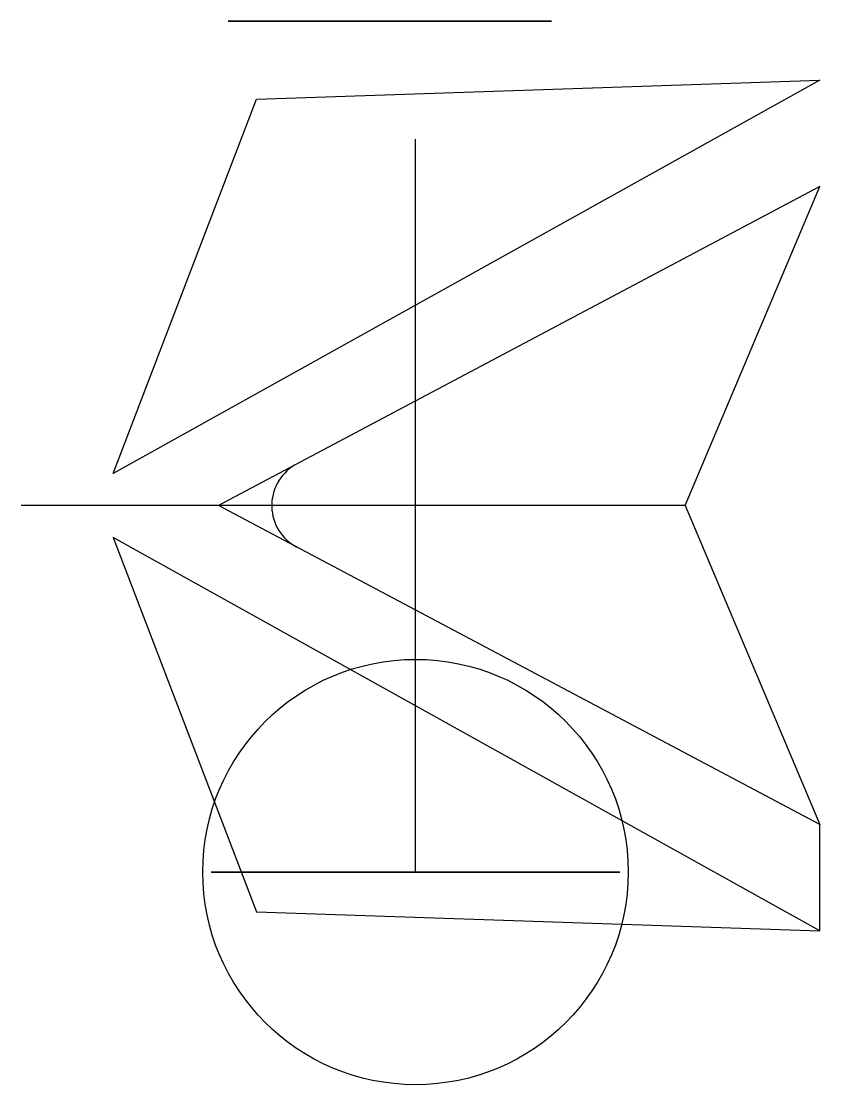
# Model space of a CAD drawing. Header units: centimetres. Extents: x -1.85 to 1.9, y -1 to 4.
import ezdxf

# ---------------------------------------------------------------- set-up
doc = ezdxf.new("R2010")
doc.units = ezdxf.units.CM
doc.header["$MEASUREMENT"] = 0
for name, color, linetype in [('fingurspelka v2_side sketch', 7, 'Continuous'), ('fingurspelka v2_Sketch1', 7, 'Continuous'), ('lengri_spelka_Sketch1', 7, 'Continuous'), ('lengri_spelka_Sketch2', 7, 'Continuous')]:
    doc.layers.add(name, color=color, linetype=linetype)

# ---------------------------------------------------------------- blocks, each defined once
blk = doc.blocks.new('lengri_spelka')
at = {"layer": 'lengri_spelka_Sketch1'}
for p, q in [((-0.8, 0, 0), (0.8, 0, 0)), ((0, 0, 0.8), (0, 0, -0.8))]:
    blk.add_line(p, q, dxfattribs=at)
at = {"layer": 'lengri_spelka_Sketch1', "extrusion": (0, 1, 0)}
blk.add_circle((0, 0), 0.96, dxfattribs=at)
blk.add_ellipse((0, 0), major_axis=(0.8, 0), ratio=1, dxfattribs=at)
at = {"layer": 'lengri_spelka_Sketch1'}
blk.add_point((0, 0), dxfattribs=at)
at = {"layer": 'lengri_spelka_Sketch2'}
for p, q in [((-0.72, 4), (0.48, 4)), ((-0.72, 4), (0.48, 4)), ((-0.12, 4, 0.8), (-0.12, 4, -0.8))]:
    blk.add_line(p, q, dxfattribs=at)
blk.add_ellipse((0, 0), major_axis=(1, 0), ratio=1, dxfattribs=at)
at = {"layer": 'lengri_spelka_Sketch2', "extrusion": (0, 1, 0)}
blk.add_open_spline([(-0.12, 4, 0.96), (0.0554, 4, 0.96), (0.2267, 4, 0.8805), (0.3553, 4, 0.751), (0.5519, 4, 0.5529), (0.6536, 4, 0.242), (0.6385, 4, -0.061), (0.6253, 4, -0.3258), (0.5237, 4, -0.5841), (0.3507, 4, -0.7556), (0.2259, 4, -0.8793), (0.0617, 4, -0.9564), (-0.1074, 4, -0.9599), (-0.2819, 4, -0.9635), (-0.4539, 4, -0.8882), (-0.584, 4, -0.7621), (-0.7829, 4, -0.5694), (-0.8889, 4, -0.263), (-0.8794, 4, 0.0387), (-0.872, 4, 0.2742), (-0.7952, 4, 0.5063), (-0.659, 4, 0.6789), (-0.5452, 4, 0.8232), (-0.3875, 4, 0.9254), (-0.2152, 4, 0.9525), (-0.1837, 4, 0.9575), (-0.1518, 4, 0.96), (-0.12, 4, 0.96)], degree=3, knots=[-3.141593, -3.141593, -3.141593, -3.141593, -2.494537, -2.494537, -2.494537, -1.504405, -1.504405, -1.504405, -0.639357, -0.639357, -0.639357, -0.015541, -0.015541, -0.015541, 0.628363, 0.628363, 0.628363, 1.612823, 1.612823, 1.612823, 2.381471, 2.381471, 2.381471, 3.024122, 3.024122, 3.024122, 3.141593, 3.141593, 3.141593, 3.141593], dxfattribs=at)
at = {"layer": 'lengri_spelka_Sketch2'}
blk.add_point((0, 4), dxfattribs=at)

msp = doc.modelspace()

# ---------------------------------------------------------------- linework, layer by layer
at = {"layer": 'fingurspelka v2_side sketch'}
for p, q in [((1.9, 3.723), (-1.4206, 1.873)), ((-0.7475, 3.633), (1.9, 3.723)), ((-1.4206, 1.873), (-0.7475, 3.633)), ((0, 0), (0, 3.4459)), ((1.9, 3.223), (-0.9265, 1.723)), ((1.2679, 1.723), (1.9, 3.223)), ((0, 1.723), (-1.853, 1.723)), ((1.9, 0.223), (-0.9265, 1.723)), ((1.2679, 1.723), (-0.9265, 1.723)), ((1.2679, 1.723), (-0.9265, 1.723)), ((1.2679, 1.723), (1.9, 0.223)), ((1.9, -0.277), (-1.4206, 1.573)), ((-1.4206, 1.573), (-0.7475, -0.1871)), ((1.9, -0.277), (1.9, 0.223)), ((-0.7475, -0.1871), (1.9, -0.277))]:
    msp.add_line(p, q, dxfattribs=at)
msp.add_arc((-0.4542, 1.7232), 0.2216, 121.1943, 242.0456, dxfattribs=at)
msp.add_point((0, 0), dxfattribs=at)
at = {"layer": 'fingurspelka v2_Sketch1', "extrusion": (0, 1, 0)}
for radius in [0.96, 0.8]:
    msp.add_circle((0, 0), radius, dxfattribs=at)
at = {"layer": 'fingurspelka v2_Sketch1'}
msp.add_point((0, 0), dxfattribs=at)

# ---------------------------------------------------------------- block references
msp.add_blockref('lengri_spelka', (0, 0))

doc.saveas('drawing.dxf')
